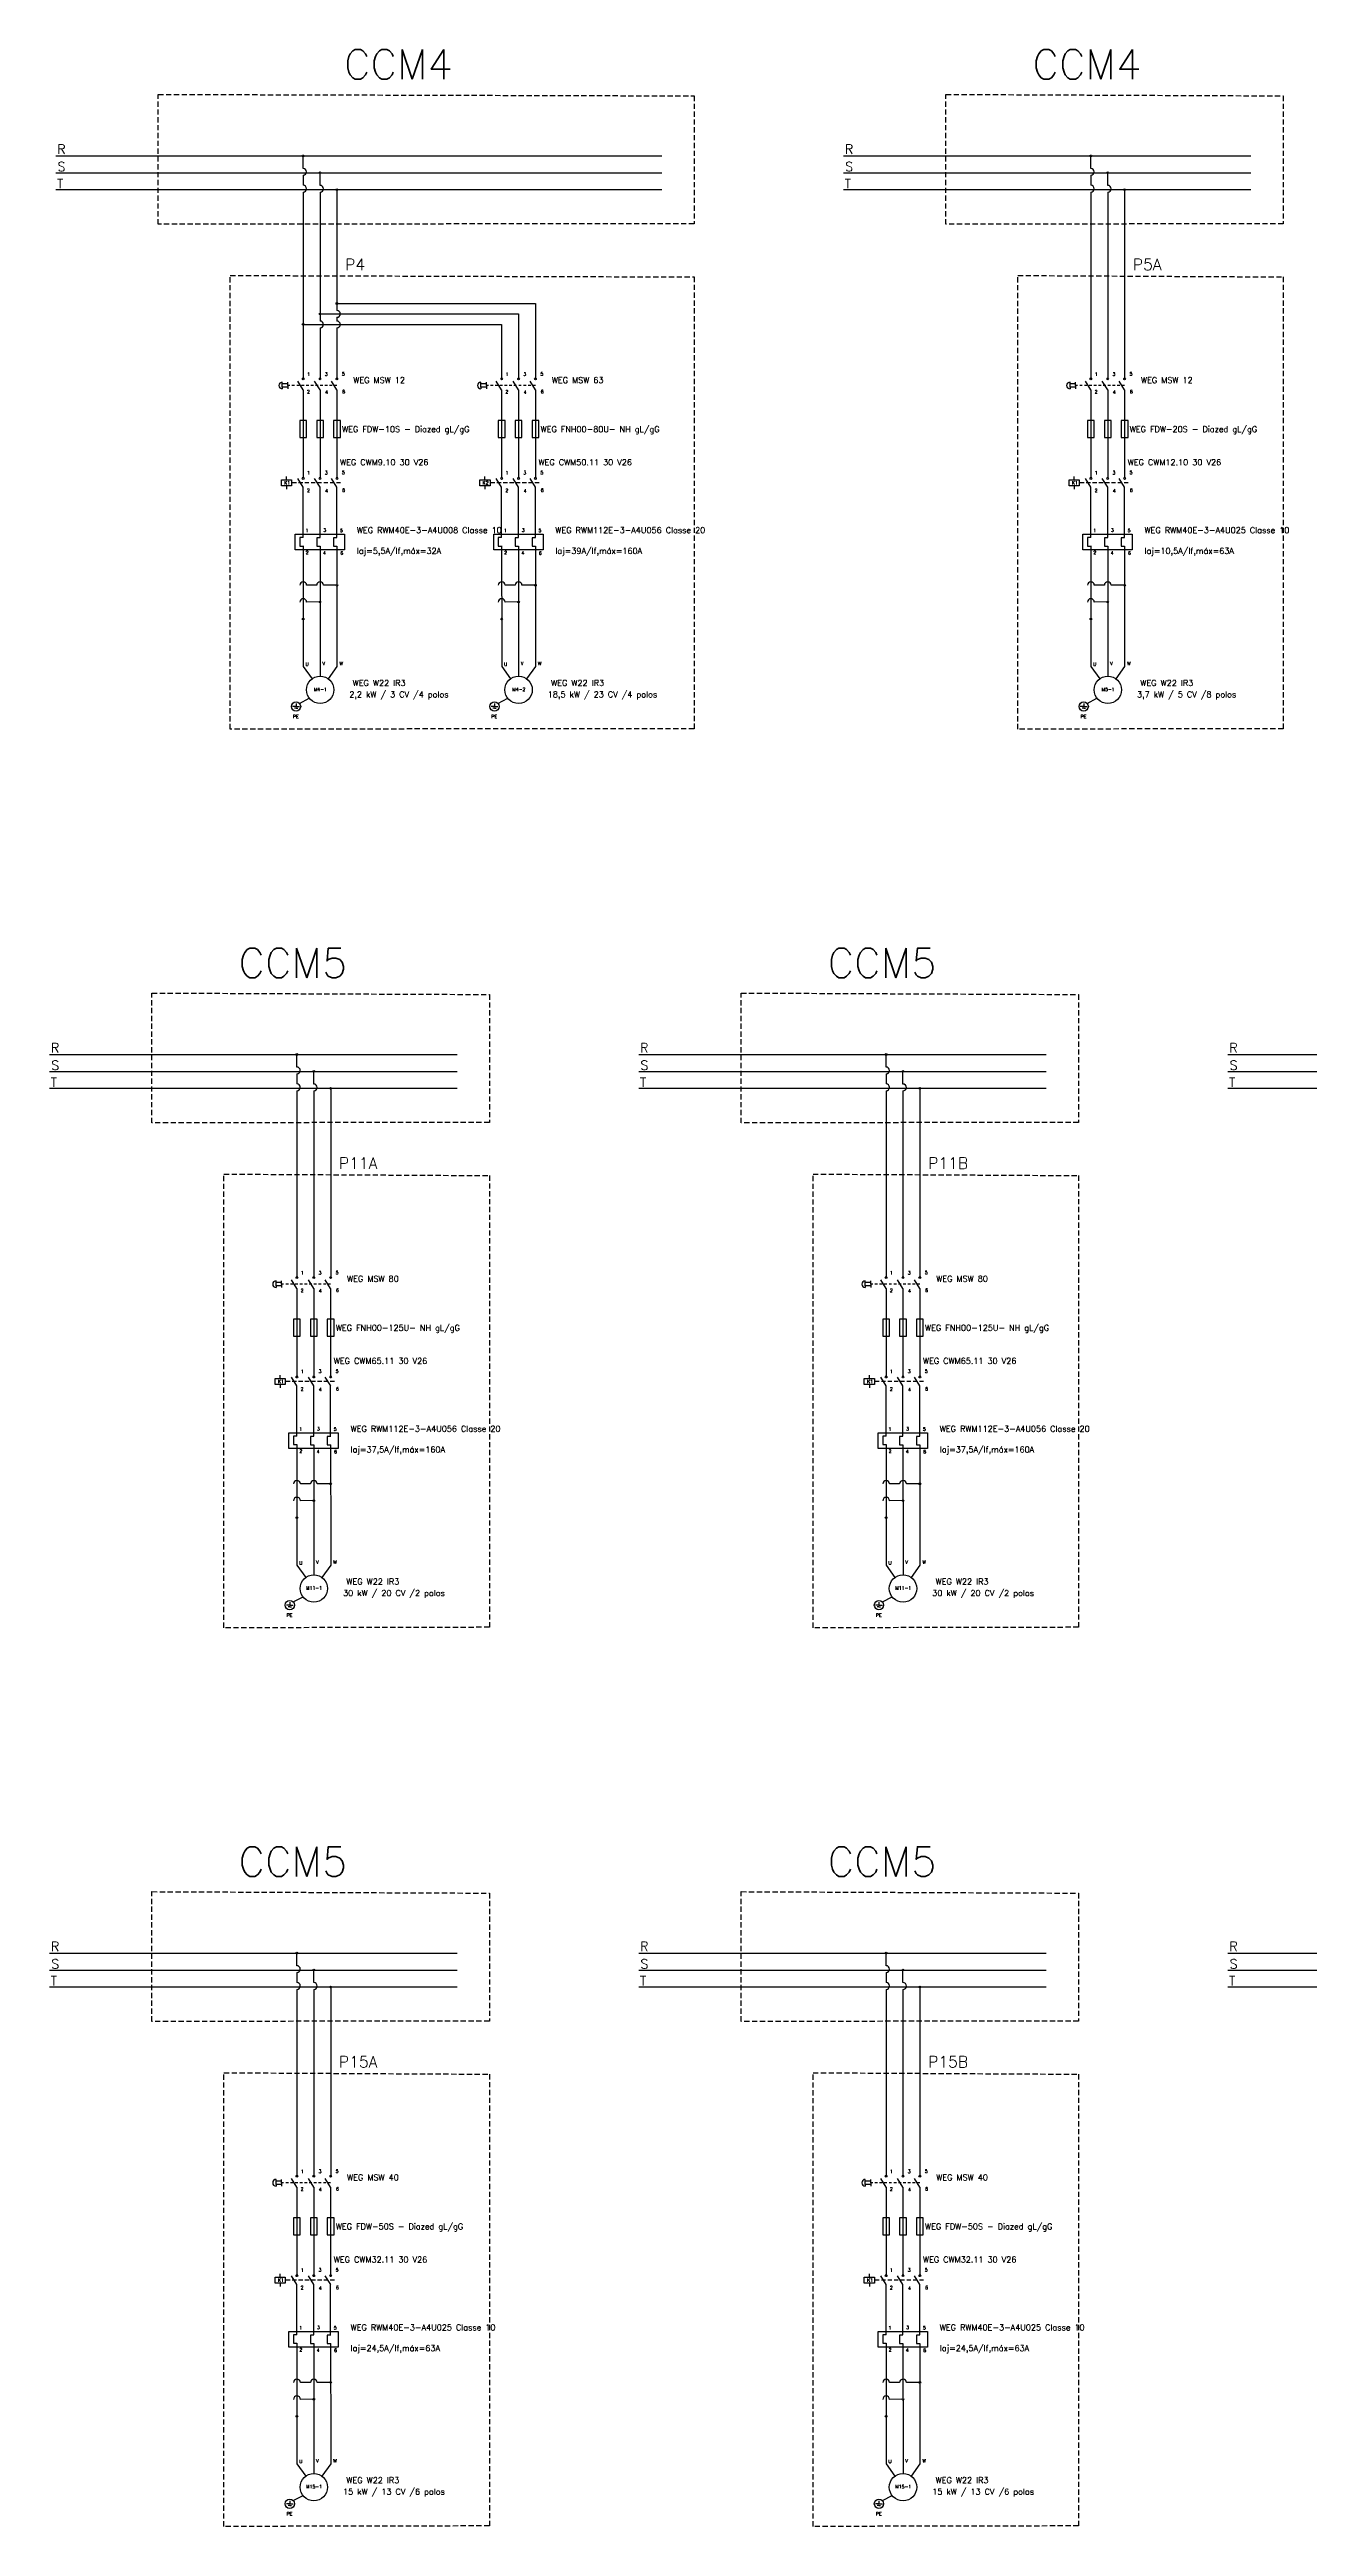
# Model space of a CAD drawing. Extents: x -646 to 641, y -139 to 322.
# Drawn here: x -198.5 to -138.2, y -77.8 to 40.7 of the extents above; entities that cross this region are included whole.
import ezdxf

# ---------------------------------------------------------------- set-up
doc = ezdxf.new("R2010")
doc.units = 0
doc.header["$MEASUREMENT"] = 0
doc.linetypes.add('DASHED2', pattern=[0.375, 0.25, -0.125])
doc.linetypes.add('HIDDEN', pattern=[0.375, 0.25, -0.125])
doc.layers.add('_COTAS', color=4, linetype='Continuous')
doc.layers.add('ELET_TRIFILAR_TEXTO', color=4, linetype='Continuous')
doc.layers.add('ELET_TRIFILAR_DESENHO', color=5, linetype='Continuous', plot=False)
doc.styles.add('ROMANS', font='romans')

# ---------------------------------------------------------------- blocks, each defined once
blk = doc.blocks.new('Contator')
at = {"layer": 'ELET_TRIFILAR_DESENHO', "linetype": 'Continuous'}
for p, q in [((150.05, 112), (150.05, 112.2)), ((150.05, 111.65), (150.05, 111.45)), ((151.04, 111.56), (150.72, 112.08)), ((150.99, 112.13), (151.09, 112.13)), ((152.04, 111.56), (151.72, 112.08)), ((151.99, 112.13), (152.09, 112.13)), ((153.04, 111.56), (152.72, 112.08)), ((152.99, 112.13), (153.09, 112.13))]:
    blk.add_line(p, q, dxfattribs=at)
at = {"layer": 'ELET_TRIFILAR_DESENHO', "linetype": 'DASHED2'}
blk.add_line((153.26, 111.82), (150.35, 111.82), dxfattribs=at)
at = {"layer": 'ELET_TRIFILAR_DESENHO', "linetype": 'Continuous'}
blk.add_lwpolyline([(149.75, 112), (150.35, 112), (150.35, 111.65), (149.75, 111.65)], close=True, dxfattribs=at)
for centre in [(151.04, 112.08), (152.04, 112.08), (153.04, 112.08)]:
    blk.add_circle(centre, 0.05, dxfattribs=at)
blk = doc.blocks.new('Rele Termico')
at = {"layer": 'ELET_TRIFILAR_DESENHO', "linetype": 'Continuous'}
for p, q in [((151.04, 108.82), (150.84, 108.82)), ((150.84, 108.82), (150.84, 108.32)), ((152.04, 108.81), (151.84, 108.81)), ((151.84, 108.81), (151.84, 108.31)), ((153.04, 108.81), (152.84, 108.81)), ((152.84, 108.81), (152.84, 108.31)), ((150.84, 108.32), (151.04, 108.32)), ((151.84, 108.31), (152.04, 108.31)), ((152.84, 108.31), (153.04, 108.31))]:
    blk.add_line(p, q, dxfattribs=at)
blk.add_lwpolyline([(150.57, 109.02), (153.49, 109.02), (153.49, 108.1), (150.57, 108.1)], close=True, dxfattribs=at)
blk = doc.blocks.new('Nome - Contatos')
at = {"layer": 'ELET_TRIFILAR_TEXTO', "linetype": 'Continuous', "char_height": 0.2, "attachment_point": 1, "style": 'ROMANS'}
for s, insert in [('1', (142.46, 124.18)), ('3', (143.51, 124.19)), ('5', (144.52, 124.2)), ('2', (142.45, 123.14)), ('4', (143.53, 123.11)), ('6', (144.54, 123.15))]:
    blk.add_mtext_dynamic_manual_height_columns(s, width=0.3117, gutter_width=1.9, heights=[0.262], dxfattribs=dict(at, insert=insert))
blk = doc.blocks.new('Nome - Termico')
at = {"layer": 'ELET_TRIFILAR_TEXTO', "linetype": 'Continuous', "char_height": 0.2, "attachment_point": 1, "style": 'ROMANS'}
for s, insert in [('1', (149.77, 110.74)), ('3', (150.82, 110.76)), ('5', (151.81, 110.74)), ('2', (149.78, 109.43)), ('4', (150.8, 109.41)), ('6', (151.83, 109.4))]:
    blk.add_mtext_dynamic_manual_height_columns(s, width=0.3117, gutter_width=1.9, heights=[0.262], dxfattribs=dict(at, insert=insert))
blk = doc.blocks.new('Fusíveis')
at = {"layer": 'ELET_TRIFILAR_DESENHO', "linetype": 'Continuous'}
for p, q in [((143.68, 121.38), (143.48, 121.38)), ((143.48, 121.38), (143.48, 120.38)), ((143.48, 120.38), (143.88, 120.38)), ((143.88, 121.38), (143.68, 121.38)), ((143.88, 120.38), (143.88, 121.38)), ((144.68, 121.38), (144.48, 121.38)), ((144.48, 121.38), (144.48, 120.38)), ((144.48, 120.38), (144.88, 120.38)), ((144.88, 121.38), (144.68, 121.38)), ((144.88, 120.38), (144.88, 121.38)), ((145.68, 121.38), (145.48, 121.38)), ((145.48, 121.38), (145.48, 120.38)), ((145.48, 120.38), (145.88, 120.38)), ((145.88, 121.38), (145.68, 121.38)), ((145.88, 120.38), (145.88, 121.38))]:
    blk.add_line(p, q, dxfattribs=at)

msp = doc.modelspace()

# ---------------------------------------------------------------- hatches: boundary and pattern name
at = {"layer": 'ELET_TRIFILAR_DESENHO', "linetype": 'Continuous'}
h = msp.add_hatch(color=256, dxfattribs=at)
h.dxf.hatch_style = 1
h.paths.add_polyline_path([(-186.29, 35.654, 1), (-186.371, 35.654, 1)])
h = msp.add_hatch(color=256, dxfattribs=at)
h.dxf.hatch_style = 1
h.paths.add_polyline_path([(-148.59, 35.654, 1), (-148.671, 35.654, 1)])
h = msp.add_hatch(color=256, dxfattribs=at)
h.dxf.hatch_style = 1
h.paths.add_polyline_path([(-185.482, 34.846, 1), (-185.563, 34.846, 1)])
h = msp.add_hatch(color=256, dxfattribs=at)
h.dxf.hatch_style = 1
h.paths.add_polyline_path([(-147.782, 34.846, 1), (-147.863, 34.846, 1)])
h = msp.add_hatch(color=256, dxfattribs=at)
h.dxf.hatch_style = 1
h.paths.add_polyline_path([(-184.756, 34.035), (-184.675, 34.035, 1)])
h.paths.add_polyline_path([(-184.716, 34.035), (-184.716, 33.995, 0.4142136), (-184.675, 34.035)])
h.paths.add_polyline_path([(-184.716, 33.995), (-184.716, 34.035), (-184.756, 34.035, 0.4142136)])
h = msp.add_hatch(color=256, dxfattribs=at)
h.dxf.hatch_style = 1
h.paths.add_polyline_path([(-147.056, 34.035), (-146.975, 34.035, 1)])
h.paths.add_polyline_path([(-147.016, 34.035), (-147.016, 33.995, 0.4142136), (-146.975, 34.035)])
h.paths.add_polyline_path([(-147.016, 33.995), (-147.016, 34.035), (-147.056, 34.035, 0.4142136)])
h = msp.add_hatch(color=256, dxfattribs=at)
h.dxf.hatch_style = 1
h.paths.add_polyline_path([(-184.675, 28.59, 1), (-184.756, 28.59, 1)])
h = msp.add_hatch(color=256, dxfattribs=at)
h.dxf.hatch_style = 1
h.paths.add_polyline_path([(-186.29, 27.59, 1), (-186.371, 27.59, 1)])
h = msp.add_hatch(color=256, dxfattribs=at)
h.dxf.hatch_style = 1
h.paths.add_polyline_path([(-185.483, 28.09, 1), (-185.564, 28.09, 1)])
h = msp.add_hatch(color=256, dxfattribs=at)
h.dxf.hatch_style = 1
h.paths.add_polyline_path([(-185.483, 14.308, 1), (-185.564, 14.308, 1)])
h = msp.add_hatch(color=256, dxfattribs=at)
h.dxf.hatch_style = 1
h.paths.add_polyline_path([(-184.755, 15.11, -1), (-184.675, 15.11, -1)])
h = msp.add_hatch(color=256, dxfattribs=at)
h.dxf.hatch_style = 1
h.paths.add_polyline_path([(-175.983, 14.308, 1), (-176.064, 14.308, 1)])
h = msp.add_hatch(color=256, dxfattribs=at)
h.dxf.hatch_style = 1
h.paths.add_polyline_path([(-175.255, 15.11, -1), (-175.175, 15.11, -1)])
h = msp.add_hatch(color=256, dxfattribs=at)
h.dxf.hatch_style = 1
h.paths.add_polyline_path([(-147.783, 14.308, 1), (-147.864, 14.308, 1)])
h = msp.add_hatch(color=256, dxfattribs=at)
h.dxf.hatch_style = 1
h.paths.add_polyline_path([(-147.055, 15.11, -1), (-146.975, 15.11, -1)])
h = msp.add_hatch(color=256, dxfattribs=at)
h.dxf.hatch_style = 1
h.paths.add_polyline_path([(-186.291, 13.491, 1), (-186.372, 13.491, 1)])
h = msp.add_hatch(color=256, dxfattribs=at)
h.dxf.hatch_style = 1
h.paths.add_polyline_path([(-176.791, 13.491, 1), (-176.872, 13.491, 1)])
h = msp.add_hatch(color=256, dxfattribs=at)
h.dxf.hatch_style = 1
h.paths.add_polyline_path([(-148.591, 13.491, 1), (-148.672, 13.491, 1)])
h = msp.add_hatch(color=256, dxfattribs=at)
h.dxf.hatch_style = 1
h.paths.add_polyline_path([(-186.59, -7.346, 1), (-186.671, -7.346, 1)])
h = msp.add_hatch(color=256, dxfattribs=at)
h.dxf.hatch_style = 1
h.paths.add_polyline_path([(-185.782, -8.154, 1), (-185.863, -8.154, 1)])
h = msp.add_hatch(color=256, dxfattribs=at)
h.dxf.hatch_style = 1
h.paths.add_polyline_path([(-158.39, -7.346, 1), (-158.471, -7.346, 1)])
h = msp.add_hatch(color=256, dxfattribs=at)
h.dxf.hatch_style = 1
h.paths.add_polyline_path([(-157.582, -8.154, 1), (-157.663, -8.154, 1)])
h = msp.add_hatch(color=256, dxfattribs=at)
h.dxf.hatch_style = 1
h.paths.add_polyline_path([(-185.056, -8.965), (-184.975, -8.965, 1)])
h.paths.add_polyline_path([(-185.016, -8.965), (-185.016, -9.005, 0.4142136), (-184.975, -8.965)])
h.paths.add_polyline_path([(-185.016, -9.005), (-185.016, -8.965), (-185.056, -8.965, 0.4142136)])
h = msp.add_hatch(color=256, dxfattribs=at)
h.dxf.hatch_style = 1
h.paths.add_polyline_path([(-156.856, -8.965), (-156.775, -8.965, 1)])
h.paths.add_polyline_path([(-156.816, -8.965), (-156.816, -9.005, 0.4142136), (-156.775, -8.965)])
h.paths.add_polyline_path([(-156.816, -9.005), (-156.816, -8.965), (-156.856, -8.965, 0.4142136)])
h = msp.add_hatch(color=256, dxfattribs=at)
h.dxf.hatch_style = 1
h.paths.add_polyline_path([(-185.055, -27.89, -1), (-184.975, -27.89, -1)])
h = msp.add_hatch(color=256, dxfattribs=at)
h.dxf.hatch_style = 1
h.paths.add_polyline_path([(-156.855, -27.89, -1), (-156.775, -27.89, -1)])
h = msp.add_hatch(color=256, dxfattribs=at)
h.dxf.hatch_style = 1
h.paths.add_polyline_path([(-186.591, -29.509, 1), (-186.672, -29.509, 1)])
h = msp.add_hatch(color=256, dxfattribs=at)
h.dxf.hatch_style = 1
h.paths.add_polyline_path([(-185.783, -28.692, 1), (-185.864, -28.692, 1)])
h = msp.add_hatch(color=256, dxfattribs=at)
h.dxf.hatch_style = 1
h.paths.add_polyline_path([(-158.391, -29.509, 1), (-158.472, -29.509, 1)])
h = msp.add_hatch(color=256, dxfattribs=at)
h.dxf.hatch_style = 1
h.paths.add_polyline_path([(-157.583, -28.692, 1), (-157.664, -28.692, 1)])
h = msp.add_hatch(color=256, dxfattribs=at)
h.dxf.hatch_style = 1
h.paths.add_polyline_path([(-186.59, -50.346, 1), (-186.671, -50.346, 1)])
h = msp.add_hatch(color=256, dxfattribs=at)
h.dxf.hatch_style = 1
h.paths.add_polyline_path([(-158.39, -50.346, 1), (-158.471, -50.346, 1)])
h = msp.add_hatch(color=256, dxfattribs=at)
h.dxf.hatch_style = 1
h.paths.add_polyline_path([(-185.782, -51.154, 1), (-185.863, -51.154, 1)])
h = msp.add_hatch(color=256, dxfattribs=at)
h.dxf.hatch_style = 1
h.paths.add_polyline_path([(-185.056, -51.965), (-184.975, -51.965, 1)])
h.paths.add_polyline_path([(-185.016, -51.965), (-185.016, -52.005, 0.4142136), (-184.975, -51.965)])
h.paths.add_polyline_path([(-185.016, -52.005), (-185.016, -51.965), (-185.056, -51.965, 0.4142136)])
h = msp.add_hatch(color=256, dxfattribs=at)
h.dxf.hatch_style = 1
h.paths.add_polyline_path([(-157.582, -51.154, 1), (-157.663, -51.154, 1)])
h = msp.add_hatch(color=256, dxfattribs=at)
h.dxf.hatch_style = 1
h.paths.add_polyline_path([(-156.856, -51.965), (-156.775, -51.965, 1)])
h.paths.add_polyline_path([(-156.816, -51.965), (-156.816, -52.005, 0.4142136), (-156.775, -51.965)])
h.paths.add_polyline_path([(-156.816, -52.005), (-156.816, -51.965), (-156.856, -51.965, 0.4142136)])
h = msp.add_hatch(color=256, dxfattribs=at)
h.dxf.hatch_style = 1
h.paths.add_polyline_path([(-185.055, -70.89, -1), (-184.975, -70.89, -1)])
h = msp.add_hatch(color=256, dxfattribs=at)
h.dxf.hatch_style = 1
h.paths.add_polyline_path([(-156.855, -70.89, -1), (-156.775, -70.89, -1)])
h = msp.add_hatch(color=256, dxfattribs=at)
h.dxf.hatch_style = 1
h.paths.add_polyline_path([(-185.783, -71.692, 1), (-185.864, -71.692, 1)])
h = msp.add_hatch(color=256, dxfattribs=at)
h.dxf.hatch_style = 1
h.paths.add_polyline_path([(-157.583, -71.692, 1), (-157.664, -71.692, 1)])
h = msp.add_hatch(color=256, dxfattribs=at)
h.dxf.hatch_style = 1
h.paths.add_polyline_path([(-186.591, -72.509, 1), (-186.672, -72.509, 1)])
h = msp.add_hatch(color=256, dxfattribs=at)
h.dxf.hatch_style = 1
h.paths.add_polyline_path([(-158.391, -72.509, 1), (-158.472, -72.509, 1)])

# ---------------------------------------------------------------- linework, layer by layer
for p, q in [((-198.171, 35.654), (-190.762, 35.654)), ((-190.762, 35.654), (-169.166, 35.654)), ((-186.331, 35.052), (-186.331, 35.654)), ((-160.471, 35.654), (-153.062, 35.654)), ((-153.062, 35.654), (-140.966, 35.654)), ((-148.631, 35.052), (-148.631, 35.654)), ((-198.171, 34.846), (-191.326, 34.846)), ((-191.326, 34.846), (-169.166, 34.846)), ((-186.331, 34.729), (-186.331, 34.245)), ((-185.523, 34.242), (-185.524, 34.846)), ((-160.471, 34.846), (-153.626, 34.846)), ((-153.626, 34.846), (-140.966, 34.846)), ((-148.631, 34.729), (-148.631, 34.245)), ((-147.823, 34.242), (-147.824, 34.846)), ((-198.171, 34.038), (-190.762, 34.038)), ((-190.762, 34.038), (-169.166, 34.038)), ((-186.331, 33.921), (-186.331, 29.177)), ((-185.523, 33.919), (-185.523, 29.156)), ((-184.715, 34.038), (-184.715, 29.177)), ((-160.471, 34.038), (-153.062, 34.038)), ((-153.062, 34.038), (-140.966, 34.038)), ((-148.631, 33.921), (-148.631, 29.177)), ((-147.823, 33.919), (-147.823, 29.156)), ((-147.015, 34.038), (-147.015, 29.177)), ((-186.331, 29.178), (-186.331, 25.019)), ((-185.524, 29.178), (-185.524, 27.751)), ((-184.716, 29.178), (-184.716, 28.251)), ((-184.716, 28.59), (-175.216, 28.59)), ((-175.216, 28.59), (-175.216, 25.019)), ((-148.631, 29.177), (-148.631, 25.018)), ((-147.823, 29.156), (-147.823, 25.015)), ((-147.015, 29.177), (-147.015, 25.018)), ((-186.331, 27.59), (-176.831, 27.59)), ((-185.524, 28.09), (-176.024, 28.09)), ((-185.524, 27.428), (-185.524, 25.019)), ((-184.716, 27.928), (-184.716, 27.751)), ((-184.716, 27.428), (-184.716, 25.019)), ((-176.831, 27.59), (-176.831, 25.019)), ((-176.024, 28.09), (-176.024, 25.019)), ((-186.372, 25.018), (-186.29, 25.018)), ((-185.564, 25.018), (-185.483, 25.018)), ((-184.756, 25.018), (-184.675, 25.018)), ((-176.872, 25.018), (-176.79, 25.018)), ((-176.064, 25.018), (-175.983, 25.018)), ((-175.256, 25.018), (-175.175, 25.018)), ((-148.672, 25.018), (-148.59, 25.018)), ((-147.864, 25.018), (-147.783, 25.018)), ((-147.056, 25.018), (-146.975, 25.018)), ((-186.332, 24.454), (-186.589, 24.875)), ((-186.332, 24.454), (-186.332, 20.259)), ((-185.524, 24.454), (-185.782, 24.875)), ((-185.524, 24.454), (-185.524, 20.259)), ((-184.716, 24.454), (-184.974, 24.875)), ((-184.716, 24.454), (-184.716, 20.259)), ((-176.832, 24.454), (-177.089, 24.875)), ((-176.832, 24.454), (-176.832, 20.259)), ((-176.024, 24.454), (-176.282, 24.875)), ((-176.024, 24.454), (-176.024, 20.259)), ((-175.216, 24.454), (-175.474, 24.875)), ((-175.216, 24.454), (-175.216, 20.259)), ((-148.632, 24.454), (-148.889, 24.875)), ((-148.632, 24.454), (-148.632, 20.259)), ((-147.824, 24.454), (-148.082, 24.875)), ((-147.824, 24.454), (-147.824, 20.259)), ((-147.016, 24.454), (-147.274, 24.875)), ((-147.016, 24.454), (-147.016, 20.259)), ((-185.524, 17.386), (-185.524, 19.798)), ((-184.716, 17.386), (-184.716, 19.798)), ((-176.024, 17.386), (-176.024, 19.798)), ((-175.216, 17.386), (-175.216, 19.798)), ((-147.824, 17.386), (-147.824, 19.798)), ((-147.016, 17.386), (-147.016, 19.798)), ((-186.332, 16.987), (-186.329, 12.157)), ((-185.524, 16.977), (-185.521, 11.7)), ((-184.716, 16.977), (-184.713, 12.157)), ((-176.832, 16.987), (-176.829, 12.157)), ((-176.024, 16.977), (-176.021, 11.7)), ((-175.216, 16.977), (-175.213, 12.157)), ((-148.632, 16.987), (-148.629, 12.157)), ((-147.824, 16.977), (-147.821, 11.7)), ((-147.016, 16.977), (-147.013, 12.157)), ((-186.329, 12.157), (-186.329, 11.214)), ((-184.713, 12.157), (-184.713, 11.214)), ((-176.829, 12.157), (-176.829, 11.214)), ((-175.213, 12.157), (-175.213, 11.214)), ((-148.629, 12.157), (-148.629, 11.214)), ((-147.013, 12.157), (-147.013, 11.214)), ((-186.329, 11.214), (-185.906, 10.632)), ((-185.521, 11.7), (-185.521, 10.757)), ((-184.713, 11.214), (-185.136, 10.632)), ((-176.829, 11.214), (-176.406, 10.632)), ((-176.021, 11.7), (-176.021, 10.757)), ((-175.213, 11.214), (-175.636, 10.632)), ((-148.629, 11.214), (-148.206, 10.632)), ((-147.821, 11.7), (-147.821, 10.757)), ((-147.013, 11.214), (-147.436, 10.632)), ((-186.51, 9.457), (-186.039, 9.698)), ((-177.01, 9.457), (-176.539, 9.698)), ((-148.81, 9.457), (-148.339, 9.698)), ((-186.673, 9.306), (-186.835, 9.306)), ((-186.673, 9.23), (-186.754, 9.23)), ((-186.673, 9.451), (-186.673, 9.306)), ((-186.673, 9.306), (-186.51, 9.306)), ((-186.673, 9.23), (-186.592, 9.23)), ((-177.173, 9.306), (-177.335, 9.306)), ((-177.173, 9.23), (-177.254, 9.23)), ((-177.173, 9.451), (-177.173, 9.306)), ((-177.173, 9.306), (-177.01, 9.306)), ((-177.173, 9.23), (-177.092, 9.23)), ((-148.973, 9.306), (-149.135, 9.306)), ((-148.973, 9.23), (-149.054, 9.23)), ((-148.973, 9.451), (-148.973, 9.306)), ((-148.973, 9.306), (-148.81, 9.306)), ((-148.973, 9.23), (-148.892, 9.23)), ((-198.471, -7.346), (-191.062, -7.346)), ((-198.471, -8.154), (-191.626, -8.154)), ((-191.626, -8.154), (-178.966, -8.154)), ((-191.062, -7.346), (-178.966, -7.346)), ((-186.631, -7.948), (-186.631, -7.346)), ((-186.631, -8.271), (-186.631, -8.755)), ((-185.823, -8.758), (-185.824, -8.154)), ((-170.271, -7.346), (-162.862, -7.346)), ((-170.271, -8.154), (-163.426, -8.154)), ((-163.426, -8.154), (-150.766, -8.154)), ((-162.862, -7.346), (-150.766, -7.346)), ((-158.431, -7.948), (-158.431, -7.346)), ((-158.431, -8.271), (-158.431, -8.755)), ((-157.623, -8.758), (-157.624, -8.154)), ((-142.071, -7.346), (-134.662, -7.346)), ((-142.071, -8.154), (-135.226, -8.154)), ((-198.471, -8.962), (-191.062, -8.962)), ((-191.062, -8.962), (-178.966, -8.962)), ((-186.631, -9.079), (-186.631, -13.823)), ((-185.823, -9.081), (-185.823, -13.844)), ((-185.015, -8.962), (-185.015, -13.823)), ((-170.271, -8.962), (-162.862, -8.962)), ((-162.862, -8.962), (-150.766, -8.962)), ((-158.431, -9.079), (-158.431, -13.823)), ((-157.623, -9.081), (-157.623, -13.844)), ((-156.815, -8.962), (-156.815, -13.823)), ((-142.071, -8.962), (-134.662, -8.962)), ((-186.631, -13.823), (-186.631, -17.982)), ((-185.823, -13.844), (-185.823, -17.985)), ((-185.015, -13.823), (-185.015, -17.982)), ((-158.431, -13.823), (-158.431, -17.982)), ((-157.623, -13.844), (-157.623, -17.985)), ((-156.815, -13.823), (-156.815, -17.982)), ((-186.632, -18.546), (-186.889, -18.125)), ((-186.672, -17.982), (-186.59, -17.982)), ((-186.632, -18.546), (-186.632, -22.741)), ((-185.824, -18.546), (-186.082, -18.125)), ((-185.864, -17.982), (-185.783, -17.982)), ((-185.824, -18.546), (-185.824, -22.741)), ((-185.016, -18.546), (-185.274, -18.125)), ((-185.056, -17.982), (-184.975, -17.982)), ((-185.016, -18.546), (-185.016, -22.741)), ((-158.432, -18.546), (-158.689, -18.125)), ((-158.472, -17.982), (-158.39, -17.982)), ((-158.432, -18.546), (-158.432, -22.741)), ((-157.624, -18.546), (-157.882, -18.125)), ((-157.664, -17.982), (-157.583, -17.982)), ((-157.624, -18.546), (-157.624, -22.741)), ((-156.816, -18.546), (-157.074, -18.125)), ((-156.856, -17.982), (-156.775, -17.982)), ((-156.816, -18.546), (-156.816, -22.741)), ((-185.824, -25.614), (-185.824, -23.202)), ((-185.016, -25.614), (-185.016, -23.202)), ((-157.624, -25.614), (-157.624, -23.202)), ((-156.816, -25.614), (-156.816, -23.202)), ((-186.632, -26.013), (-186.629, -30.843)), ((-185.824, -26.023), (-185.821, -31.3)), ((-185.016, -26.023), (-185.013, -30.843)), ((-158.432, -26.013), (-158.429, -30.843)), ((-157.624, -26.023), (-157.621, -31.3)), ((-156.816, -26.023), (-156.813, -30.843)), ((-186.629, -30.843), (-186.629, -31.786)), ((-186.629, -31.786), (-186.206, -32.368)), ((-185.821, -31.3), (-185.821, -32.243)), ((-185.013, -31.786), (-185.436, -32.368)), ((-185.013, -30.843), (-185.013, -31.786)), ((-158.429, -30.843), (-158.429, -31.786)), ((-158.429, -31.786), (-158.006, -32.368)), ((-157.621, -31.3), (-157.621, -32.243)), ((-156.813, -31.786), (-157.236, -32.368)), ((-156.813, -30.843), (-156.813, -31.786)), ((-186.973, -33.694), (-187.135, -33.694)), ((-186.973, -33.77), (-187.054, -33.77)), ((-186.973, -33.549), (-186.973, -33.694)), ((-186.973, -33.694), (-186.81, -33.694)), ((-186.973, -33.77), (-186.892, -33.77)), ((-186.81, -33.543), (-186.339, -33.302)), ((-158.773, -33.694), (-158.935, -33.694)), ((-158.773, -33.77), (-158.854, -33.77)), ((-158.773, -33.549), (-158.773, -33.694)), ((-158.773, -33.694), (-158.61, -33.694)), ((-158.773, -33.77), (-158.692, -33.77)), ((-158.61, -33.543), (-158.139, -33.302)), ((-198.471, -50.346), (-191.062, -50.346)), ((-191.062, -50.346), (-178.966, -50.346)), ((-186.631, -50.948), (-186.631, -50.346)), ((-170.271, -50.346), (-162.862, -50.346)), ((-162.862, -50.346), (-150.766, -50.346)), ((-158.431, -50.948), (-158.431, -50.346)), ((-142.071, -50.346), (-134.662, -50.346)), ((-198.471, -51.154), (-191.626, -51.154)), ((-198.471, -51.962), (-191.062, -51.962)), ((-191.626, -51.154), (-178.966, -51.154)), ((-191.062, -51.962), (-178.966, -51.962)), ((-186.631, -51.271), (-186.631, -51.755)), ((-186.631, -52.079), (-186.631, -56.823)), ((-185.823, -51.758), (-185.824, -51.154)), ((-185.823, -52.081), (-185.823, -56.844)), ((-185.015, -51.962), (-185.015, -56.823)), ((-170.271, -51.154), (-163.426, -51.154)), ((-170.271, -51.962), (-162.862, -51.962)), ((-163.426, -51.154), (-150.766, -51.154)), ((-162.862, -51.962), (-150.766, -51.962)), ((-158.431, -51.271), (-158.431, -51.755)), ((-158.431, -52.079), (-158.431, -56.823)), ((-157.623, -51.758), (-157.624, -51.154)), ((-157.623, -52.081), (-157.623, -56.844)), ((-156.815, -51.962), (-156.815, -56.823)), ((-142.071, -51.154), (-135.226, -51.154)), ((-142.071, -51.962), (-134.662, -51.962)), ((-186.631, -56.823), (-186.631, -60.982)), ((-185.823, -56.844), (-185.823, -60.985)), ((-185.015, -56.823), (-185.015, -60.982)), ((-158.431, -56.823), (-158.431, -60.982)), ((-157.623, -56.844), (-157.623, -60.985)), ((-156.815, -56.823), (-156.815, -60.982)), ((-186.632, -61.546), (-186.889, -61.125)), ((-186.672, -60.982), (-186.59, -60.982)), ((-186.632, -61.546), (-186.632, -65.741)), ((-185.824, -61.546), (-186.082, -61.125)), ((-185.864, -60.982), (-185.783, -60.982)), ((-185.824, -61.546), (-185.824, -65.741)), ((-185.016, -61.546), (-185.274, -61.125)), ((-185.056, -60.982), (-184.975, -60.982)), ((-185.016, -61.546), (-185.016, -65.741)), ((-158.432, -61.546), (-158.689, -61.125)), ((-158.472, -60.982), (-158.39, -60.982)), ((-158.432, -61.546), (-158.432, -65.741)), ((-157.624, -61.546), (-157.882, -61.125)), ((-157.664, -60.982), (-157.583, -60.982)), ((-157.624, -61.546), (-157.624, -65.741)), ((-156.816, -61.546), (-157.074, -61.125)), ((-156.856, -60.982), (-156.775, -60.982)), ((-156.816, -61.546), (-156.816, -65.741)), ((-185.824, -68.614), (-185.824, -66.202)), ((-185.016, -68.614), (-185.016, -66.202)), ((-157.624, -68.614), (-157.624, -66.202)), ((-156.816, -68.614), (-156.816, -66.202)), ((-186.632, -69.013), (-186.629, -73.843)), ((-185.824, -69.023), (-185.821, -74.3)), ((-185.016, -69.023), (-185.013, -73.843)), ((-158.432, -69.013), (-158.429, -73.843)), ((-157.624, -69.023), (-157.621, -74.3)), ((-156.816, -69.023), (-156.813, -73.843)), ((-186.629, -73.843), (-186.629, -74.786)), ((-185.821, -74.3), (-185.821, -75.243)), ((-185.013, -73.843), (-185.013, -74.786)), ((-158.429, -73.843), (-158.429, -74.786)), ((-157.621, -74.3), (-157.621, -75.243)), ((-156.813, -73.843), (-156.813, -74.786)), ((-186.629, -74.786), (-186.206, -75.368)), ((-185.013, -74.786), (-185.436, -75.368)), ((-158.429, -74.786), (-158.006, -75.368)), ((-156.813, -74.786), (-157.236, -75.368)), ((-186.973, -76.694), (-187.135, -76.694)), ((-186.973, -76.77), (-187.054, -76.77)), ((-186.973, -76.549), (-186.973, -76.694)), ((-186.973, -76.694), (-186.81, -76.694)), ((-186.973, -76.77), (-186.892, -76.77)), ((-186.81, -76.543), (-186.339, -76.302)), ((-158.773, -76.694), (-158.935, -76.694)), ((-158.773, -76.77), (-158.854, -76.77)), ((-158.773, -76.549), (-158.773, -76.694)), ((-158.773, -76.694), (-158.61, -76.694)), ((-158.773, -76.77), (-158.692, -76.77)), ((-158.61, -76.543), (-158.139, -76.302))]:
    msp.add_line(p, q, dxfattribs=at)
at = {"layer": 'ELET_TRIFILAR_DESENHO', "color": 254, "linetype": 'Continuous', "true_color": 0xcecce6}
for p, q in [((-187.329, 24.746), (-187.329, 24.826)), ((-187.063, 24.746), (-187.329, 24.746)), ((-187.329, 24.584), (-187.329, 24.746)), ((-187.063, 24.584), (-187.329, 24.584)), ((-187.329, 24.584), (-187.329, 24.503)), ((-187.063, 24.665), (-187.063, 24.826)), ((-187.063, 24.665), (-187.063, 24.503)), ((-177.829, 24.746), (-177.829, 24.826)), ((-177.563, 24.746), (-177.829, 24.746)), ((-177.829, 24.584), (-177.829, 24.746)), ((-177.563, 24.584), (-177.829, 24.584)), ((-177.829, 24.584), (-177.829, 24.503)), ((-177.563, 24.665), (-177.563, 24.826)), ((-177.563, 24.665), (-177.563, 24.503)), ((-149.629, 24.746), (-149.629, 24.826)), ((-149.363, 24.746), (-149.629, 24.746)), ((-149.629, 24.584), (-149.629, 24.746)), ((-149.363, 24.584), (-149.629, 24.584)), ((-149.629, 24.584), (-149.629, 24.503)), ((-149.363, 24.665), (-149.363, 24.826)), ((-149.363, 24.665), (-149.363, 24.503)), ((-187.629, -18.254), (-187.629, -18.174)), ((-187.363, -18.254), (-187.629, -18.254)), ((-187.629, -18.416), (-187.629, -18.254)), ((-187.363, -18.416), (-187.629, -18.416)), ((-187.629, -18.416), (-187.629, -18.497)), ((-187.363, -18.335), (-187.363, -18.174)), ((-187.363, -18.335), (-187.363, -18.497)), ((-159.429, -18.254), (-159.429, -18.174)), ((-159.163, -18.254), (-159.429, -18.254)), ((-159.429, -18.416), (-159.429, -18.254)), ((-159.163, -18.416), (-159.429, -18.416)), ((-159.429, -18.416), (-159.429, -18.497)), ((-159.163, -18.335), (-159.163, -18.174)), ((-159.163, -18.335), (-159.163, -18.497)), ((-187.629, -61.254), (-187.629, -61.174)), ((-187.363, -61.254), (-187.629, -61.254)), ((-187.629, -61.416), (-187.629, -61.254)), ((-187.363, -61.416), (-187.629, -61.416)), ((-187.629, -61.416), (-187.629, -61.497)), ((-187.363, -61.335), (-187.363, -61.174)), ((-187.363, -61.335), (-187.363, -61.497)), ((-159.429, -61.254), (-159.429, -61.174)), ((-159.163, -61.254), (-159.429, -61.254)), ((-159.429, -61.416), (-159.429, -61.254)), ((-159.163, -61.416), (-159.429, -61.416)), ((-159.429, -61.416), (-159.429, -61.497)), ((-159.163, -61.335), (-159.163, -61.174)), ((-159.163, -61.335), (-159.163, -61.497))]:
    msp.add_line(p, q, dxfattribs=at)
at = {"layer": 'ELET_TRIFILAR_DESENHO', "color": 254, "linetype": 'DASHED2', "ltscale": 0.5, "true_color": 0xcecce6}
for p, q in [((-184.716, 24.665), (-187.063, 24.665)), ((-175.216, 24.665), (-177.563, 24.665)), ((-147.016, 24.665), (-149.363, 24.665)), ((-185.016, -18.335), (-187.363, -18.335)), ((-156.816, -18.335), (-159.163, -18.335)), ((-185.016, -61.335), (-187.363, -61.335)), ((-156.816, -61.335), (-159.163, -61.335))]:
    msp.add_line(p, q, dxfattribs=at)
at = {"layer": 'ELET_TRIFILAR_DESENHO', "linetype": 'HIDDEN'}
for points in [[(-193.269, 38.596), (-167.62, 38.525), (-167.62, 32.406), (-193.269, 32.38)], [(-155.569, 38.596), (-139.42, 38.525), (-139.42, 32.406), (-155.569, 32.38)], [(-189.825, 29.931), (-167.62, 29.861), (-167.62, 8.245), (-189.825, 8.22)], [(-152.125, 29.931), (-139.42, 29.861), (-139.42, 8.245), (-152.125, 8.22)], [(-193.569, -4.404), (-177.42, -4.475), (-177.42, -10.594), (-193.569, -10.62)], [(-165.369, -4.404), (-149.22, -4.475), (-149.22, -10.594), (-165.369, -10.62)], [(-190.125, -13.069), (-177.42, -13.139), (-177.42, -34.755), (-190.125, -34.78)], [(-161.925, -13.069), (-149.22, -13.139), (-149.22, -34.755), (-161.925, -34.78)], [(-193.569, -47.404), (-177.42, -47.475), (-177.42, -53.594), (-193.569, -53.62)], [(-165.369, -47.404), (-149.22, -47.475), (-149.22, -53.594), (-165.369, -53.62)], [(-190.125, -56.069), (-177.42, -56.139), (-177.42, -77.755), (-190.125, -77.78)], [(-161.925, -56.069), (-149.22, -56.139), (-149.22, -77.755), (-161.925, -77.78)]]:
    msp.add_lwpolyline(points, close=True, dxfattribs=at)
at = {"layer": 'ELET_TRIFILAR_DESENHO', "linetype": 'Continuous'}
for points in [[(-186.332, 17.391), (-186.332, 19.798)], [(-176.832, 17.391), (-176.832, 19.798)], [(-148.632, 17.391), (-148.632, 19.798)], [(-185.682, 15.11), (-186.167, 15.11)], [(-185.523, 14.308), (-186.167, 14.302)], [(-184.755, 15.11), (-185.359, 15.11)], [(-176.182, 15.11), (-176.667, 15.11)], [(-176.023, 14.308), (-176.667, 14.302)], [(-175.255, 15.11), (-175.859, 15.11)], [(-147.982, 15.11), (-148.467, 15.11)], [(-147.823, 14.308), (-148.467, 14.302)], [(-147.055, 15.11), (-147.659, 15.11)], [(-186.632, -25.609), (-186.632, -23.202)], [(-158.432, -25.609), (-158.432, -23.202)], [(-185.982, -27.89), (-186.467, -27.89)], [(-185.055, -27.89), (-185.659, -27.89)], [(-157.782, -27.89), (-158.267, -27.89)], [(-156.855, -27.89), (-157.459, -27.89)], [(-185.823, -28.692), (-186.467, -28.698)], [(-157.623, -28.692), (-158.267, -28.698)], [(-186.632, -68.609), (-186.632, -66.202)], [(-158.432, -68.609), (-158.432, -66.202)], [(-185.982, -70.89), (-186.467, -70.89)], [(-185.055, -70.89), (-185.659, -70.89)], [(-157.782, -70.89), (-158.267, -70.89)], [(-156.855, -70.89), (-157.459, -70.89)], [(-185.823, -71.692), (-186.467, -71.698)], [(-157.623, -71.692), (-158.267, -71.698)]]:
    msp.add_lwpolyline(points, dxfattribs=at)
for centre, radius in [((-186.331, 35.654), 0.0404), ((-148.631, 35.654), 0.0404), ((-185.523, 34.846), 0.0404), ((-147.823, 34.846), 0.0404), ((-184.716, 34.035), 0.0404), ((-147.016, 34.035), 0.0404), ((-184.716, 28.59), 0.0404), ((-186.331, 27.59), 0.0404), ((-185.524, 28.09), 0.0404), ((-186.332, 24.978), 0.0404), ((-185.524, 24.978), 0.0404), ((-184.716, 24.978), 0.0404), ((-176.832, 24.978), 0.0404), ((-176.024, 24.978), 0.0404), ((-175.216, 24.978), 0.0404), ((-148.632, 24.978), 0.0404), ((-147.824, 24.978), 0.0404), ((-147.016, 24.978), 0.0404), ((-185.523, 14.308), 0.0404), ((-184.715, 15.11), 0.0404), ((-176.023, 14.308), 0.0404), ((-175.215, 15.11), 0.0404), ((-147.823, 14.308), 0.0404), ((-147.015, 15.11), 0.0404), ((-186.331, 13.491), 0.0404), ((-176.831, 13.491), 0.0404), ((-148.631, 13.491), 0.0404), ((-185.521, 10.101), 0.656), ((-176.021, 10.101), 0.656), ((-147.821, 10.101), 0.656), ((-186.673, 9.306), 0.222), ((-177.173, 9.306), 0.222), ((-148.973, 9.306), 0.222), ((-186.631, -7.346), 0.0404), ((-185.823, -8.154), 0.0404), ((-158.431, -7.346), 0.0404), ((-157.623, -8.154), 0.0404), ((-185.016, -8.965), 0.0404), ((-156.816, -8.965), 0.0404), ((-186.632, -18.022), 0.0404), ((-185.824, -18.022), 0.0404), ((-185.016, -18.022), 0.0404), ((-158.432, -18.022), 0.0404), ((-157.624, -18.022), 0.0404), ((-156.816, -18.022), 0.0404), ((-185.015, -27.89), 0.0404), ((-156.815, -27.89), 0.0404), ((-186.631, -29.509), 0.0404), ((-185.823, -28.692), 0.0404), ((-158.431, -29.509), 0.0404), ((-157.623, -28.692), 0.0404), ((-185.821, -32.899), 0.656), ((-157.621, -32.899), 0.656), ((-186.973, -33.694), 0.222), ((-158.773, -33.694), 0.222), ((-186.631, -50.346), 0.0404), ((-158.431, -50.346), 0.0404), ((-185.823, -51.154), 0.0404), ((-185.016, -51.965), 0.0404), ((-157.623, -51.154), 0.0404), ((-156.816, -51.965), 0.0404), ((-186.632, -61.022), 0.0404), ((-185.824, -61.022), 0.0404), ((-185.016, -61.022), 0.0404), ((-158.432, -61.022), 0.0404), ((-157.624, -61.022), 0.0404), ((-156.816, -61.022), 0.0404), ((-185.015, -70.89), 0.0404), ((-156.815, -70.89), 0.0404), ((-185.823, -71.692), 0.0404), ((-157.623, -71.692), 0.0404), ((-186.631, -72.509), 0.0404), ((-158.431, -72.509), 0.0404), ((-185.821, -75.899), 0.656), ((-157.621, -75.899), 0.656), ((-186.973, -76.694), 0.222), ((-158.773, -76.694), 0.222)]:
    msp.add_circle(centre, radius, dxfattribs=at)
for centre, start, end in [((-186.331, 34.891), 270, 90), ((-148.631, 34.891), 270, 90), ((-186.331, 34.083), 270, 90), ((-185.523, 34.08), 270, 90), ((-148.631, 34.083), 270, 90), ((-147.823, 34.08), 270, 90), ((-185.524, 27.59), 270, 90), ((-184.716, 28.09), 270, 90), ((-184.716, 27.59), 270, 90), ((-186.329, 15.11), 0, 180), ((-186.329, 14.302), 0, 180), ((-185.521, 15.11), 0, 180), ((-176.829, 15.11), 0, 180), ((-176.829, 14.302), 0, 180), ((-176.021, 15.11), 0, 180), ((-148.629, 15.11), 0, 180), ((-148.629, 14.302), 0, 180), ((-147.821, 15.11), 0, 180), ((-186.631, -8.109), 270, 90), ((-158.431, -8.109), 270, 90), ((-186.631, -8.917), 270, 90), ((-185.823, -8.92), 270, 90), ((-158.431, -8.917), 270, 90), ((-157.623, -8.92), 270, 90), ((-186.629, -27.89), 0, 180), ((-185.821, -27.89), 0, 180), ((-158.429, -27.89), 0, 180), ((-157.621, -27.89), 0, 180), ((-186.629, -28.698), 0, 180), ((-158.429, -28.698), 0, 180), ((-186.631, -51.109), 270, 90), ((-158.431, -51.109), 270, 90), ((-186.631, -51.917), 270, 90), ((-185.823, -51.92), 270, 90), ((-158.431, -51.917), 270, 90), ((-157.623, -51.92), 270, 90), ((-186.629, -70.89), 0, 180), ((-185.821, -70.89), 0, 180), ((-158.429, -70.89), 0, 180), ((-157.621, -70.89), 0, 180), ((-186.629, -71.698), 0, 180), ((-158.429, -71.698), 0, 180)]:
    msp.add_arc(centre, 0.162, start, end, dxfattribs=at)
at = {"layer": 'ELET_TRIFILAR_DESENHO', "color": 254, "linetype": 'Continuous', "true_color": 0xcecce6}
for centre in [(-187.329, 24.665), (-177.829, 24.665), (-149.629, 24.665), (-187.629, -18.335), (-159.429, -18.335), (-187.629, -61.335), (-159.429, -61.335)]:
    msp.add_arc(centre, 0.162, 90, 270, dxfattribs=at)

# ---------------------------------------------------------------- block references
at = {"layer": '_COTAS', "linetype": 'Continuous', "xscale": 0.8079180569963671, "yscale": 0.8079180569963671, "zscale": 0.8079180569963671}
for name, p in [('Nome - Contatos', (-301.239, -75.041)), ('Nome - Contatos', (-291.739, -75.041)), ('Nome - Contatos', (-263.539, -75.041)), ('Nome - Contatos', (-301.239, -79.76)), ('Nome - Contatos', (-291.739, -79.76)), ('Nome - Contatos', (-263.539, -79.76)), ('Nome - Termico', (-307.22, -71.658)), ('Nome - Termico', (-297.72, -71.658)), ('Nome - Termico', (-269.52, -71.658)), ('Nome - Contatos', (-301.539, -118.041)), ('Nome - Contatos', (-273.339, -118.041)), ('Nome - Contatos', (-301.539, -122.76)), ('Nome - Contatos', (-273.339, -122.76)), ('Nome - Termico', (-307.52, -114.658)), ('Nome - Termico', (-279.32, -114.658)), ('Nome - Contatos', (-301.539, -161.041)), ('Nome - Contatos', (-273.339, -161.041)), ('Nome - Contatos', (-301.539, -165.76)), ('Nome - Contatos', (-273.339, -165.76)), ('Nome - Termico', (-307.52, -157.658)), ('Nome - Termico', (-279.32, -157.658))]:
    msp.add_blockref(name, p, dxfattribs=at)
at = {"layer": 'ELET_TRIFILAR_DESENHO', "linetype": 'Continuous', "xscale": 0.8079180569963671, "yscale": 0.8079180569963671, "zscale": 0.8079180569963671}
for name, p in [('Fusíveis', (-302.411, -75.075)), ('Fusíveis', (-292.911, -75.075)), ('Fusíveis', (-264.711, -75.075)), ('Contator', (-308.359, -70.335)), ('Contator', (-298.859, -70.335)), ('Contator', (-270.659, -70.335)), ('Rele Termico', (-308.359, -70.529)), ('Rele Termico', (-298.859, -70.529)), ('Rele Termico', (-270.659, -70.529)), ('Fusíveis', (-302.711, -118.075)), ('Fusíveis', (-274.511, -118.075)), ('Contator', (-308.659, -113.335)), ('Contator', (-280.459, -113.335)), ('Rele Termico', (-308.659, -113.529)), ('Rele Termico', (-280.459, -113.529)), ('Fusíveis', (-302.711, -161.075)), ('Fusíveis', (-274.511, -161.075)), ('Contator', (-308.659, -156.335)), ('Contator', (-280.459, -156.335)), ('Rele Termico', (-308.659, -156.529)), ('Rele Termico', (-280.459, -156.529))]:
    msp.add_blockref(name, p, dxfattribs=at)

# ---------------------------------------------------------------- texts
at = {"layer": 'ELET_TRIFILAR_TEXTO', "style": 'ROMANS'}
for s, height, p in [('CCM4', 1.4139, (-184.381, 39.328)), ('CCM4', 1.4139, (-151.431, 39.328)), ('P4', 0.5457, (-184.323, 30.182)), ('P5A', 0.5457, (-146.623, 30.182)), ('WEG MSW 12', 0.2828, (-183.93, 24.782)), ('WEG MSW 63', 0.2828, (-174.43, 24.782)), ('WEG MSW 12', 0.2828, (-146.23, 24.782)), ('WEG FDW-10S - Diazed gL/gG', 0.28277, (-184.468, 22.434)), ('WEG FNH00-80U- NH gL/gG', 0.28277, (-174.968, 22.434)), ('WEG FDW-20S - Diazed gL/gG', 0.28277, (-146.768, 22.434)), ('WEG CWM9.10 30 V26', 0.28277, (-184.566, 20.849)), ('WEG CWM50.11 30 V26', 0.28277, (-175.066, 20.849)), ('WEG CWM12.10 30 V26', 0.28277, (-146.866, 20.849)), ('Iaj=5,5A/If,máx=32A', 0.28277, (-183.761, 16.61)), ('Iaj=39A/If,máx=160A', 0.28277, (-174.261, 16.61)), ('Iaj=10,5A/If,máx=63A', 0.28277, (-146.061, 16.61)), ('2,2 kW / 3 CV /4 polos', 0.28277, (-184.121, 9.743)), ('WEG W22 IR3', 0.28277, (-183.962, 10.29)), ('18,5 kW / 23 CV /4 polos', 0.28277, (-174.621, 9.743)), ('WEG W22 IR3', 0.28277, (-174.462, 10.29)), ('3,7 kW / 5 CV /8 polos', 0.28277, (-146.421, 9.743)), ('WEG W22 IR3', 0.28277, (-146.262, 10.29)), ('CCM5', 1.4139, (-189.431, -3.672)), ('CCM5', 1.4139, (-161.231, -3.672)), ('P11A', 0.5457, (-184.623, -12.818)), ('P11B', 0.5457, (-156.423, -12.818)), ('WEG MSW 80', 0.2828, (-184.23, -18.218)), ('WEG MSW 80', 0.2828, (-156.03, -18.218)), ('WEG FNH00-125U- NH gL/gG', 0.28277, (-184.768, -20.566)), ('WEG FNH00-125U- NH gL/gG', 0.28277, (-156.568, -20.566)), ('WEG CWM65.11 30 V26', 0.28277, (-184.866, -22.151)), ('WEG CWM65.11 30 V26', 0.28277, (-156.666, -22.151)), ('Iaj=37,5A/If,máx=160A', 0.28277, (-184.061, -26.39)), ('Iaj=37,5A/If,máx=160A', 0.28277, (-155.861, -26.39)), ('30 kW / 20 CV /2 polos', 0.28277, (-184.421, -33.257)), ('WEG W22 IR3', 0.28277, (-184.262, -32.71)), ('30 kW / 20 CV /2 polos', 0.28277, (-156.221, -33.257)), ('WEG W22 IR3', 0.28277, (-156.062, -32.71)), ('CCM5', 1.4139, (-189.431, -46.672)), ('CCM5', 1.4139, (-161.231, -46.672)), ('P15A', 0.5457, (-184.623, -55.818)), ('P15B', 0.5457, (-156.423, -55.818)), ('WEG MSW 40', 0.2828, (-184.23, -61.218)), ('WEG MSW 40', 0.2828, (-156.03, -61.218)), ('WEG FDW-50S - Diazed gL/gG', 0.28277, (-184.768, -63.566)), ('WEG FDW-50S - Diazed gL/gG', 0.28277, (-156.568, -63.566)), ('WEG CWM32.11 30 V26', 0.28277, (-184.866, -65.151)), ('WEG CWM32.11 30 V26', 0.28277, (-156.666, -65.151)), ('Iaj=24,5A/If,máx=63A', 0.28277, (-184.061, -69.39)), ('Iaj=24,5A/If,máx=63A', 0.28277, (-155.861, -69.39)), ('WEG W22 IR3', 0.28277, (-184.262, -75.71)), ('WEG W22 IR3', 0.28277, (-156.062, -75.71)), ('15 kW / 13 CV /6 polos', 0.28277, (-184.421, -76.257)), ('15 kW / 13 CV /6 polos', 0.28277, (-156.221, -76.257))]:
    msp.add_text(s, height=height, dxfattribs=at).set_placement(p)
at = {"layer": 'ELET_TRIFILAR_TEXTO', "linetype": 'Continuous', "attachment_point": 1, "style": 'ROMANS'}
for s, width, heights, insert, char_height in [('R', 0.45782, [0.385], (-198.102, 36.197), 0.441), ('R', 0.45782, [0.385], (-160.402, 36.197), 0.441), ('T', 0.45782, [0.385], (-198.116, 34.545), 0.441), ('S', 0.45782, [0.385], (-198.087, 35.362), 0.441), ('T', 0.45782, [0.385], (-160.416, 34.545), 0.441), ('S', 0.45782, [0.385], (-160.387, 35.362), 0.441), ('K1', 0.45782, [0.385], (-187.241, 20.09), 0.1616), ('K2', 0.45782, [0.385], (-177.741, 20.09), 0.1616), ('K1', 0.45782, [0.385], (-149.541, 20.09), 0.1616), ('U', 0.45782, [0.385], (-186.22, 11.412), 0.162), ('V', 0.45782, [0.385], (-185.412, 11.445), 0.162), ('W', 0.45782, [0.385], (-184.593, 11.445), 0.162), ('U', 0.45782, [0.385], (-176.72, 11.412), 0.162), ('V', 0.45782, [0.385], (-175.912, 11.445), 0.162), ('W', 0.45782, [0.385], (-175.093, 11.445), 0.162), ('U', 0.45782, [0.385], (-148.52, 11.412), 0.162), ('V', 0.45782, [0.385], (-147.712, 11.445), 0.162), ('W', 0.45782, [0.385], (-146.893, 11.445), 0.162), ('M4-1', 0.51858, [0.563], (-185.817, 10.206), 0.1616), ('M4-2', 0.51858, [0.563], (-176.317, 10.206), 0.1616), ('M5-1', 0.51858, [0.563], (-148.117, 10.206), 0.1616), ('PE', 0.45782, [0.385], (-186.822, 8.907), 0.1616), ('PE', 0.45782, [0.385], (-177.322, 8.907), 0.1616), ('PE', 0.45782, [0.385], (-149.122, 8.907), 0.1616), ('R', 0.45782, [0.385], (-198.402, -6.803), 0.441), ('R', 0.45782, [0.385], (-170.202, -6.803), 0.441), ('R', 0.45782, [0.385], (-142.002, -6.803), 0.441), ('S', 0.45782, [0.385], (-198.387, -7.638), 0.441), ('S', 0.45782, [0.385], (-170.187, -7.638), 0.441), ('S', 0.45782, [0.385], (-141.987, -7.638), 0.441), ('T', 0.45782, [0.385], (-198.416, -8.455), 0.441), ('T', 0.45782, [0.385], (-170.216, -8.455), 0.441), ('T', 0.45782, [0.385], (-142.016, -8.455), 0.441), ('K1', 0.45782, [0.385], (-187.541, -22.91), 0.1616), ('K1', 0.45782, [0.385], (-159.341, -22.91), 0.1616), ('U', 0.45782, [0.385], (-186.52, -31.588), 0.162), ('V', 0.45782, [0.385], (-185.712, -31.555), 0.162), ('W', 0.45782, [0.385], (-184.893, -31.555), 0.162), ('U', 0.45782, [0.385], (-158.32, -31.588), 0.162), ('V', 0.45782, [0.385], (-157.512, -31.555), 0.162), ('W', 0.45782, [0.385], (-156.693, -31.555), 0.162), ('M11-1', 0.51858, [0.563], (-186.191, -32.794), 0.1616), ('M11-1', 0.51858, [0.563], (-157.991, -32.794), 0.1616), ('PE', 0.45782, [0.385], (-187.122, -34.093), 0.1616), ('PE', 0.45782, [0.385], (-158.922, -34.093), 0.1616), ('S', 0.45782, [0.385], (-198.387, -50.638), 0.441), ('R', 0.45782, [0.385], (-198.402, -49.803), 0.441), ('S', 0.45782, [0.385], (-170.187, -50.638), 0.441), ('R', 0.45782, [0.385], (-170.202, -49.803), 0.441), ('S', 0.45782, [0.385], (-141.987, -50.638), 0.441), ('R', 0.45782, [0.385], (-142.002, -49.803), 0.441), ('T', 0.45782, [0.385], (-198.416, -51.455), 0.441), ('T', 0.45782, [0.385], (-170.216, -51.455), 0.441), ('T', 0.45782, [0.385], (-142.016, -51.455), 0.441), ('K1', 0.45782, [0.385], (-187.541, -65.91), 0.1616), ('K1', 0.45782, [0.385], (-159.341, -65.91), 0.1616), ('U', 0.45782, [0.385], (-186.52, -74.588), 0.162), ('V', 0.45782, [0.385], (-185.712, -74.555), 0.162), ('W', 0.45782, [0.385], (-184.893, -74.555), 0.162), ('U', 0.45782, [0.385], (-158.32, -74.588), 0.162), ('V', 0.45782, [0.385], (-157.512, -74.555), 0.162), ('W', 0.45782, [0.385], (-156.693, -74.555), 0.162), ('M15-1', 0.51858, [0.563], (-186.191, -75.794), 0.1616), ('M15-1', 0.51858, [0.563], (-157.991, -75.794), 0.1616), ('PE', 0.45782, [0.385], (-187.122, -77.093), 0.1616), ('PE', 0.45782, [0.385], (-158.922, -77.093), 0.1616)]:
    msp.add_mtext_dynamic_manual_height_columns(s, width=width, gutter_width=2.793, heights=heights, dxfattribs=dict(at, insert=insert, char_height=char_height))
at = {"layer": 'ELET_TRIFILAR_TEXTO', "linetype": 'Continuous', "char_height": 0.28277, "width": 7.6, "attachment_point": 1, "style": 'ROMANS'}
for s, insert in [('WEG RWM40E-3-A4U008 Classe 10', (-183.761, 17.885)), ('WEG RWM112E-3-A4U056 Classe 20', (-174.261, 17.885)), ('WEG RWM40E-3-A4U025 Classe 10', (-146.061, 17.885)), ('WEG RWM112E-3-A4U056 Classe 20', (-184.061, -25.115)), ('WEG RWM112E-3-A4U056 Classe 20', (-155.861, -25.115)), ('WEG RWM40E-3-A4U025 Classe 10', (-184.061, -68.115)), ('WEG RWM40E-3-A4U025 Classe 10', (-155.861, -68.115))]:
    msp.add_mtext(s, dxfattribs=dict(at, insert=insert))

doc.saveas('drawing.dxf')
